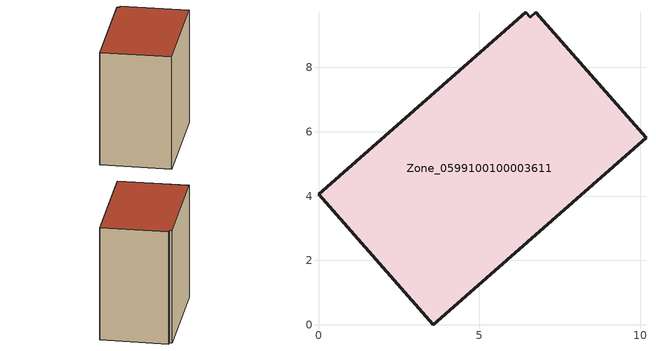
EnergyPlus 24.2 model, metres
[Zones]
Zone_0599100100003611
 floor ground (C_G): 6.75,9.72 10.18,5.82 3.56,0 0,4.06 6.44,9.72 6.58,9.56 z0
 wall outside (C_F): 3.56,0 10.18,5.82 6.75,9.72 6.58,9.56 6.44,9.72 0,4.06 3.56,0 z0:9.03
 roof outside (C_R): 10.18,5.82 6.75,9.72 6.58,9.56 6.44,9.72 0,4.06 3.56,0 z9.03
[BUILDING]
Pand.0599100100003611: North Axis=0; Terrain=City; Loads Convergence Tolerance Value=0.04; Temperature Convergence Tolerance Value=0.4; Solar Distribution=FullExterior; Maximum Number of Warmup Days=25; Minimum Number of Warmup Days=1
[Site:Location]
Rotterdam.The.Hague.AP_ZH_NLD Design_Conditions: Latitude=51.96; Longitude=4.45; Time Zone=1; Elevation=-4.5
[SITE:GROUNDTEMPERATURE:BUILDINGSURFACE]
18, 18, 18, 18, 18, 18, 18, 18, 18, 18, 18, 18
[MATERIAL] Thermal Absorptance=0.9; Solar Absorptance=0.7; Visible Absorptance=0.7
Name | Roughness | Thickness | Conductivity | Density | Specific Heat
G.TI.2015-2018 | MediumSmooth | 0.15 | 0.0428571 | 540 | 1210
F.TI.2015-2018 | Rough | 0.3 | 0.0666667 | 1920 | 840
R.TI.2015-2018 | MediumRough | 0.2 | 0.0333333 | 1500 | 1000
[CONSTRUCTION]
C_G: G.TI.2015-2018
C_F: F.TI.2015-2018
C_R: R.TI.2015-2018
[ZONE]
Zone_0599100100003611: Type=1; Multiplier=1; Ceiling Height=Autocalculate; Volume=Autocalculate; Floor Area=autocalculate; Part of Total Floor Area=Yes
[ZONEINFILTRATION:DESIGNFLOWRATE]
Infil_Zone_0599100100003611: Zone or ZoneList or Space or SpaceList=Zone_0599100100003611; Schedule=AlwaysOn; Design Flow Rate Calculation Method=Flow/Area; Flow Rate per Floor Area=0.0015; Constant Term Coefficient=1; Temperature Term Coefficient=0; Velocity Term Coefficient=0; Velocity Squared Term Coefficient=0
[HVACTEMPLATE:ZONE:IDEALLOADSAIRSYSTEM]
Zone_0599100100003611: Maximum Heating Supply Air Temperature=50; Minimum Cooling Supply Air Temperature=13; Maximum Heating Supply Air Humidity Ratio=0.0156; Minimum Cooling Supply Air Humidity Ratio=0.0077; Heating Limit=NoLimit; Cooling Limit=NoLimit; Dehumidification Control Type=ConstantSensibleHeatRatio; Cooling Sensible Heat Ratio=0.7; Dehumidification Setpoint=60; Humidification Control Type=None; Humidification Setpoint=30; Outdoor Air Method=None; Outdoor Air Flow Rate per Person=0.00944; Outdoor Air Flow Rate per Zone Floor Area=0; Outdoor Air Flow Rate per Zone=0; Demand Controlled Ventilation Type=None; Outdoor Air Economizer Type=NoEconomizer; Heat Recovery Type=None; Sensible Heat Recovery Effectiveness=0.7; Latent Heat Recovery Effectiveness=0.65
[ZONECONTROL:THERMOSTAT]
ThermostatControl_Zone_0599100100003611: Zone or ZoneList=Zone_0599100100003611; Control Type Schedule=DualSetpointControlType; Control 1=Thermostat_Zone_0599100100003611; Temperature Difference Between Cutout And Setpoint=0
[THERMOSTATSETPOINT:DUALSETPOINT]
Thermostat_Zone_0599100100003611: Heating Setpoint Temperature Schedule=HeatingSetpoint_Zone_0599100100003611; Cooling Setpoint Temperature Schedule=CoolingSetpoint_Zone_0599100100003611
[SCHEDULE:COMPACT]
HeatingSetpoint_Zone_0599100100003611: Through: 12/31, For: AllDays, Until: 24:00, 21
CoolingSetpoint_Zone_0599100100003611: Through: 12/31, For: AllDays, Until: 24:00, 24
DualSetpointControlType: Through: 12/31, For: AllDays, Until: 24:00, 4
AlwaysOn: Through: 12/31, For: AllDays, Until: 24:00, 1
